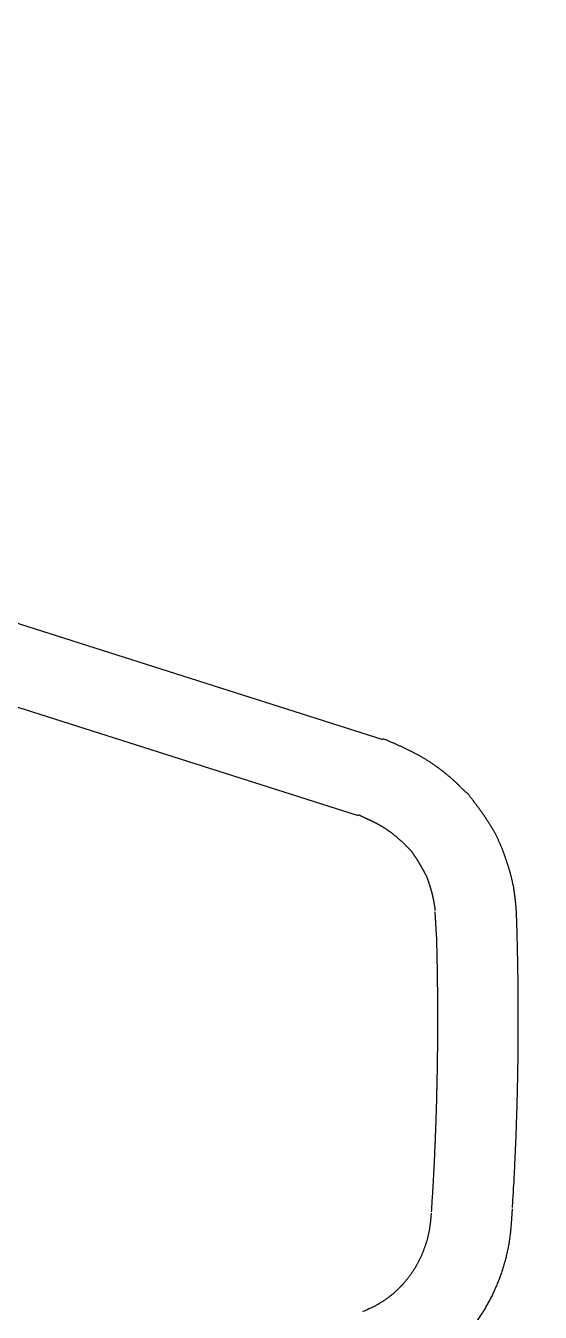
# Model space of a CAD drawing. Extents: x 528 to 612, y 788 to 934.
# Drawn here: x 575.579 to 575.915, y 808.457 to 809.297 of the extents above; entities that cross this region are included whole.
import ezdxf

# ---------------------------------------------------------------- set-up
doc = ezdxf.new("R2010")
doc.units = 0
doc.header["$MEASUREMENT"] = 0
doc.layers.add('1', color=4, linetype='Continuous')

# ---------------------------------------------------------------- blocks, each defined once
blk = doc.blocks.new('HSSCP')
at = {"layer": '1', "color": 4}
for points in [[(-2.60365, -0.027), (-2.03821, -0.2068)], [(-2.32553, -0.17019), (-2.05448, -0.2564)], [(-2.00424, -0.31919), (-2.00339, -0.334)], [(-2.00666, -0.51605), (-2.00733, -0.52322)], [(-1.9538, -0.51316), (-1.95443, -0.52293)]]:
    blk.add_lwpolyline(points, dxfattribs=at)
for points, knots in [([(-2.03821, -0.20601), (-2.03821, -0.20601), (-2.0373, -0.20642), (-2.0373, -0.20642), (-2.03699, -0.20656), (-2.03669, -0.20669), (-2.03638, -0.20682), (-2.03609, -0.20696), (-2.03578, -0.20709), (-2.03547, -0.20722), (-2.03518, -0.20735), (-2.03487, -0.20749), (-2.03457, -0.20761), (-2.03427, -0.20774), (-2.03396, -0.20788), (-2.03366, -0.20801), (-2.03336, -0.20814), (-2.03306, -0.20827), (-2.03276, -0.2084), (-2.03246, -0.20853), (-2.03216, -0.20866), (-2.03186, -0.20879), (-2.03156, -0.20892), (-2.03126, -0.20905), (-2.03096, -0.20918), (-2.03066, -0.20931), (-2.03036, -0.20944), (-2.03006, -0.20957), (-2.02976, -0.2097), (-2.02947, -0.20983), (-2.02917, -0.20996), (-2.02887, -0.21009), (-2.02858, -0.21023), (-2.02828, -0.21035), (-2.02798, -0.21048), (-2.02769, -0.21062), (-2.02739, -0.21075), (-2.02709, -0.21088), (-2.0268, -0.21101), (-2.0265, -0.21115), (-2.02621, -0.21128), (-2.02592, -0.21141), (-2.02562, -0.21154), (-2.02533, -0.21168), (-2.02504, -0.21181), (-2.02475, -0.21195), (-2.02445, -0.21208), (-2.02416, -0.21221), (-2.02387, -0.21235), (-2.02358, -0.21248), (-2.02329, -0.21262), (-2.023, -0.21276), (-2.02271, -0.2129), (-2.02241, -0.21303), (-2.02213, -0.21318), (-2.02184, -0.21331), (-2.02155, -0.21345), (-2.02126, -0.2136), (-2.02097, -0.21374), (-2.02068, -0.21387), (-2.0204, -0.21402), (-2.02011, -0.21417), (-2.01982, -0.21431), (-2.01954, -0.21445), (-2.01925, -0.2146), (-2.01896, -0.21474), (-2.01868, -0.21489), (-2.01839, -0.21504), (-2.01811, -0.21519), (-2.01783, -0.21534), (-2.01754, -0.21549), (-2.01726, -0.21564), (-2.01697, -0.21579), (-2.0167, -0.21594), (-2.01641, -0.21609), (-2.01613, -0.21625), (-2.01585, -0.2164), (-2.01557, -0.21655), (-2.01529, -0.21671), (-2.01501, -0.21686), (-2.01473, -0.21703), (-2.01445, -0.21718), (-2.01417, -0.21734), (-2.01389, -0.2175), (-2.01361, -0.21766), (-2.01334, -0.21782), (-2.01306, -0.21798), (-2.01278, -0.21815), (-2.01251, -0.21831), (-2.01223, -0.21847), (-2.01196, -0.21863), (-2.01168, -0.2188), (-2.01141, -0.21897), (-2.01113, -0.21913), (-2.01086, -0.2193), (-2.01059, -0.21947), (-2.01031, -0.21963), (-2.01004, -0.2198), (-2.00977, -0.21997), (-2.00949, -0.22015), (-2.00922, -0.22032), (-2.00895, -0.22049), (-2.00868, -0.22066), (-2.00841, -0.22083), (-2.00814, -0.22101), (-2.00787, -0.22118), (-2.0076, -0.22136), (-2.00734, -0.22153), (-2.00707, -0.22171), (-2.0068, -0.22189), (-2.00654, -0.22207), (-2.00627, -0.22224), (-2.006, -0.22243), (-2.00574, -0.2226), (-2.00547, -0.22279), (-2.00521, -0.22297), (-2.00494, -0.22315), (-2.00468, -0.22333), (-2.00442, -0.22352), (-2.00416, -0.2237), (-2.00389, -0.22388), (-2.00363, -0.22407), (-2.00337, -0.22426), (-2.00311, -0.22445), (-2.00285, -0.22463), (-2.00259, -0.22482), (-2.00233, -0.22501), (-2.00208, -0.2252), (-2.00182, -0.22539), (-2.00156, -0.22558), (-2.0013, -0.22577), (-2.00104, -0.22596), (-2.00079, -0.22616), (-2.00053, -0.22635), (-2.00028, -0.22654), (-2.00002, -0.22674), (-1.99977, -0.22694), (-1.99951, -0.22713), (-1.99926, -0.22733), (-1.99901, -0.22753), (-1.99875, -0.22772), (-1.9985, -0.22792), (-1.99825, -0.22812), (-1.998, -0.22832), (-1.99776, -0.22852), (-1.9975, -0.22873), (-1.99725, -0.22892), (-1.997, -0.22913), (-1.99676, -0.22933), (-1.99651, -0.22953), (-1.99626, -0.22974), (-1.99601, -0.22995), (-1.99577, -0.23015), (-1.99552, -0.23035), (-1.99528, -0.23056), (-1.99504, -0.23077), (-1.99479, -0.23098), (-1.99455, -0.23119), (-1.9943, -0.2314), (-1.99406, -0.23161), (-1.99382, -0.23182), (-1.99358, -0.23203), (-1.99334, -0.23225), (-1.9931, -0.23246), (-1.99286, -0.23267), (-1.99262, -0.23288), (-1.99238, -0.23309), (-1.99214, -0.23331), (-1.9919, -0.23353), (-1.99167, -0.23374), (-1.99143, -0.23396), (-1.9912, -0.23418), (-1.99096, -0.2344), (-1.99073, -0.23461), (-1.99049, -0.23484), (-1.99026, -0.23505), (-1.99002, -0.23528), (-1.98979, -0.23549), (-1.98956, -0.23572), (-1.98933, -0.23594), (-1.9891, -0.23617), (-1.98887, -0.23638), (-1.98865, -0.23661), (-1.98842, -0.23683), (-1.98819, -0.23706), (-1.98796, -0.23728), (-1.98773, -0.23751), (-1.98749, -0.23775), (-1.98726, -0.23798), (-1.98703, -0.23821), (-1.98682, -0.23842), (-1.9866, -0.23864), (-1.98638, -0.23886), (-1.98618, -0.23906), (-1.98599, -0.23926), (-1.98579, -0.23945), (-1.98555, -0.23969), (-1.9853, -0.23992), (-1.98505, -0.24015), (-1.98468, -0.24049), (-1.98431, -0.24081), (-1.98392, -0.24112), (-1.98344, -0.24153), (-1.98295, -0.24194), (-1.98246, -0.24233)], [0, 0, 0, 0, 1, 1, 1, 2, 2, 2, 3, 3, 3, 4, 4, 4, 5, 5, 5, 6, 6, 6, 7, 7, 7, 8, 8, 8, 9, 9, 9, 10, 10, 10, 11, 11, 11, 12, 12, 12, 13, 13, 13, 14, 14, 14, 15, 15, 15, 16, 16, 16, 17, 17, 17, 18, 18, 18, 19, 19, 19, 20, 20, 20, 21, 21, 21, 22, 22, 22, 23, 23, 23, 24, 24, 24, 25, 25, 25, 26, 26, 26, 27, 27, 27, 28, 28, 28, 29, 29, 29, 30, 30, 30, 31, 31, 31, 32, 32, 32, 33, 33, 33, 34, 34, 34, 35, 35, 35, 36, 36, 36, 37, 37, 37, 38, 38, 38, 39, 39, 39, 40, 40, 40, 41, 41, 41, 42, 42, 42, 43, 43, 43, 44, 44, 44, 45, 45, 45, 46, 46, 46, 47, 47, 47, 48, 48, 48, 49, 49, 49, 50, 50, 50, 51, 51, 51, 52, 52, 52, 53, 53, 53, 54, 54, 54, 55, 55, 55, 56, 56, 56, 57, 57, 57, 58, 58, 58, 59, 59, 59, 60, 60, 60, 61, 61, 61, 62, 62, 62, 63, 63, 63, 64, 64, 64, 65, 65, 65, 66, 66, 66, 67, 67, 67, 68, 68, 68, 68]), ([(-1.98246, -0.24233), (-1.98246, -0.24233), (-1.98204, -0.24293), (-1.98204, -0.24293), (-1.9819, -0.24312), (-1.98176, -0.24332), (-1.98162, -0.24352), (-1.98149, -0.24371), (-1.98134, -0.2439), (-1.98121, -0.24409), (-1.98107, -0.24428), (-1.98093, -0.24447), (-1.98079, -0.24466), (-1.98066, -0.24485), (-1.98052, -0.24503), (-1.98039, -0.24522), (-1.98025, -0.2454), (-1.98012, -0.24559), (-1.97998, -0.24577), (-1.97984, -0.24594), (-1.97971, -0.24613), (-1.97957, -0.24631), (-1.97944, -0.24649), (-1.97931, -0.24666), (-1.97917, -0.24685), (-1.97904, -0.24702), (-1.97891, -0.2472), (-1.97877, -0.24738), (-1.97864, -0.24755), (-1.97851, -0.24773), (-1.97837, -0.2479), (-1.97824, -0.24807), (-1.97812, -0.24824), (-1.97798, -0.24842), (-1.97785, -0.2486), (-1.97772, -0.24877), (-1.97759, -0.24894), (-1.97746, -0.24911), (-1.97733, -0.24928), (-1.9772, -0.24945), (-1.97707, -0.24962), (-1.97694, -0.24979), (-1.97681, -0.24997), (-1.97668, -0.25014), (-1.97656, -0.25031), (-1.97643, -0.25047), (-1.9763, -0.25064), (-1.97618, -0.25081), (-1.97605, -0.25098), (-1.97592, -0.25115), (-1.9758, -0.25132), (-1.97567, -0.25149), (-1.97555, -0.25166), (-1.97542, -0.25183), (-1.97529, -0.25201), (-1.97517, -0.25218), (-1.97504, -0.25235), (-1.97492, -0.25252), (-1.97479, -0.25269), (-1.97467, -0.25286), (-1.97455, -0.25303), (-1.97443, -0.2532), (-1.9743, -0.25338), (-1.97418, -0.25355), (-1.97405, -0.25372), (-1.97393, -0.25389), (-1.97382, -0.25406), (-1.97369, -0.25424), (-1.97357, -0.25441), (-1.97345, -0.25458), (-1.97333, -0.25475), (-1.97321, -0.25493), (-1.97309, -0.25511), (-1.97297, -0.25528), (-1.97285, -0.25545), (-1.97273, -0.25562), (-1.97261, -0.2558), (-1.97249, -0.25597), (-1.97238, -0.25615), (-1.97226, -0.25632), (-1.97214, -0.2565), (-1.97202, -0.25667), (-1.9719, -0.25684), (-1.97179, -0.25702), (-1.97167, -0.2572), (-1.97156, -0.25736), (-1.97144, -0.25754), (-1.97133, -0.25772), (-1.97121, -0.25789), (-1.9711, -0.25806), (-1.97098, -0.25824), (-1.97087, -0.25842), (-1.97075, -0.25859), (-1.97064, -0.25876), (-1.97053, -0.25894), (-1.97041, -0.25911), (-1.9703, -0.25928), (-1.97019, -0.25946), (-1.97007, -0.25964), (-1.96996, -0.25981), (-1.96985, -0.25998), (-1.96974, -0.26016), (-1.96962, -0.26033), (-1.96952, -0.2605), (-1.96941, -0.26068), (-1.9693, -0.26085), (-1.96918, -0.26103), (-1.96908, -0.2612), (-1.96897, -0.26137), (-1.96886, -0.26155), (-1.96875, -0.26172), (-1.96864, -0.2619), (-1.96853, -0.26206), (-1.96843, -0.26224), (-1.96832, -0.26241), (-1.96821, -0.26259), (-1.96811, -0.26276), (-1.968, -0.26293), (-1.9679, -0.2631), (-1.96779, -0.26327), (-1.96769, -0.26345), (-1.96758, -0.26362), (-1.96748, -0.26379), (-1.96737, -0.26396), (-1.96726, -0.26413), (-1.96716, -0.2643), (-1.96705, -0.26447), (-1.96695, -0.26465), (-1.96684, -0.26482), (-1.96674, -0.265), (-1.96664, -0.26516), (-1.96654, -0.26533), (-1.96644, -0.26549), (-1.96636, -0.26564), (-1.96627, -0.26579), (-1.96617, -0.26594), (-1.96606, -0.26613), (-1.96595, -0.26631), (-1.96584, -0.2665), (-1.96567, -0.26679), (-1.9655, -0.26708), (-1.96533, -0.26736), (-1.96511, -0.26774), (-1.96489, -0.26811), (-1.96467, -0.26849)], [0, 0, 0, 0, 1, 1, 1, 2, 2, 2, 3, 3, 3, 4, 4, 4, 5, 5, 5, 6, 6, 6, 7, 7, 7, 8, 8, 8, 9, 9, 9, 10, 10, 10, 11, 11, 11, 12, 12, 12, 13, 13, 13, 14, 14, 14, 15, 15, 15, 16, 16, 16, 17, 17, 17, 18, 18, 18, 19, 19, 19, 20, 20, 20, 21, 21, 21, 22, 22, 22, 23, 23, 23, 24, 24, 24, 25, 25, 25, 26, 26, 26, 27, 27, 27, 28, 28, 28, 29, 29, 29, 30, 30, 30, 31, 31, 31, 32, 32, 32, 33, 33, 33, 34, 34, 34, 35, 35, 35, 36, 36, 36, 37, 37, 37, 38, 38, 38, 39, 39, 39, 40, 40, 40, 41, 41, 41, 42, 42, 42, 43, 43, 43, 44, 44, 44, 45, 45, 45, 46, 46, 46, 47, 47, 47, 48, 48, 48, 48]), ([(-2.05448, -0.25561), (-2.05448, -0.25561), (-2.0539, -0.25593), (-2.0539, -0.25593), (-2.0537, -0.25603), (-2.05351, -0.25613), (-2.05331, -0.25623), (-2.05312, -0.25633), (-2.05292, -0.25643), (-2.05273, -0.25653), (-2.05254, -0.25663), (-2.05235, -0.25672), (-2.05216, -0.25682), (-2.05197, -0.25692), (-2.05177, -0.25701), (-2.05158, -0.2571), (-2.05139, -0.2572), (-2.0512, -0.25728), (-2.05101, -0.25738), (-2.05083, -0.25747), (-2.05064, -0.25755), (-2.05045, -0.25764), (-2.05026, -0.25773), (-2.05008, -0.25782), (-2.04989, -0.25791), (-2.0497, -0.258), (-2.04952, -0.25808), (-2.04933, -0.25817), (-2.04915, -0.25825), (-2.04896, -0.25833), (-2.04878, -0.25842), (-2.0486, -0.2585), (-2.04841, -0.25859), (-2.04823, -0.25867), (-2.04805, -0.25876), (-2.04787, -0.25884), (-2.04768, -0.25892), (-2.04751, -0.25901), (-2.04732, -0.25909), (-2.04715, -0.25917), (-2.04696, -0.25925), (-2.04679, -0.25933), (-2.04661, -0.25941), (-2.04643, -0.25949), (-2.04626, -0.25958), (-2.04607, -0.25966), (-2.0459, -0.25975), (-2.04573, -0.25983), (-2.04555, -0.25991), (-2.04538, -0.25999), (-2.0452, -0.26008), (-2.04503, -0.26016), (-2.04485, -0.26024), (-2.04468, -0.26033), (-2.04451, -0.26041), (-2.04434, -0.26049), (-2.04417, -0.26058), (-2.04399, -0.26066), (-2.04382, -0.26075), (-2.04365, -0.26084), (-2.04348, -0.26092), (-2.04331, -0.26101), (-2.04315, -0.26109), (-2.04298, -0.26118), (-2.04281, -0.26126), (-2.04264, -0.26135), (-2.04248, -0.26144), (-2.04231, -0.26153), (-2.04215, -0.26162), (-2.04198, -0.26171), (-2.04182, -0.2618), (-2.04165, -0.26189), (-2.04148, -0.26198), (-2.04132, -0.26207), (-2.04116, -0.26216), (-2.041, -0.26225), (-2.04083, -0.26234), (-2.04067, -0.26244), (-2.04051, -0.26253), (-2.04034, -0.26262), (-2.04018, -0.26272), (-2.04002, -0.2628), (-2.03986, -0.2629), (-2.03969, -0.26299), (-2.03954, -0.26309), (-2.03937, -0.26318), (-2.03921, -0.26328), (-2.03906, -0.26338), (-2.03889, -0.26348), (-2.03874, -0.26357), (-2.03857, -0.26367), (-2.03842, -0.26377), (-2.03826, -0.26387), (-2.0381, -0.26396), (-2.03794, -0.26407), (-2.03778, -0.26417), (-2.03762, -0.26426), (-2.03746, -0.26436), (-2.03731, -0.26447), (-2.03715, -0.26457), (-2.03699, -0.26467), (-2.03683, -0.26477), (-2.03668, -0.26488), (-2.03652, -0.26498), (-2.03636, -0.26508), (-2.0362, -0.26519), (-2.03604, -0.26529), (-2.03589, -0.2654), (-2.03573, -0.26551), (-2.03558, -0.26561), (-2.03541, -0.26572), (-2.03526, -0.26583), (-2.0351, -0.26594), (-2.03495, -0.26605), (-2.03479, -0.26615), (-2.03463, -0.26626), (-2.03448, -0.26638), (-2.03432, -0.26649), (-2.03417, -0.2666), (-2.03401, -0.26671), (-2.03385, -0.26683), (-2.0337, -0.26693), (-2.03354, -0.26705), (-2.03339, -0.26716), (-2.03323, -0.26728), (-2.03307, -0.2674), (-2.03292, -0.26751), (-2.03276, -0.26763), (-2.03261, -0.26775), (-2.03246, -0.26787), (-2.0323, -0.26799), (-2.03215, -0.26811), (-2.03199, -0.26822), (-2.03183, -0.26834), (-2.03168, -0.26847), (-2.03152, -0.26859), (-2.03137, -0.26871), (-2.03122, -0.26883), (-2.03106, -0.26896), (-2.0309, -0.26908), (-2.03075, -0.26921), (-2.03059, -0.26933), (-2.03044, -0.26946), (-2.03029, -0.26959), (-2.03013, -0.26971), (-2.02998, -0.26984), (-2.02983, -0.26997), (-2.02967, -0.2701), (-2.02951, -0.27024), (-2.02936, -0.27037), (-2.02921, -0.27049), (-2.02905, -0.27063), (-2.0289, -0.27077), (-2.02875, -0.27089), (-2.02859, -0.27103), (-2.02844, -0.27117), (-2.02829, -0.2713), (-2.02813, -0.27144), (-2.02797, -0.27158), (-2.02783, -0.27171), (-2.02767, -0.27186), (-2.02751, -0.27199), (-2.02736, -0.27214), (-2.02721, -0.27228), (-2.02706, -0.27242), (-2.0269, -0.27256), (-2.02675, -0.27271), (-2.0266, -0.27285), (-2.02644, -0.27299), (-2.02629, -0.27313), (-2.02614, -0.27328), (-2.02599, -0.27342), (-2.02583, -0.27357), (-2.02568, -0.27372), (-2.02553, -0.27386), (-2.02538, -0.27401), (-2.02522, -0.27415), (-2.02507, -0.2743), (-2.02492, -0.27444), (-2.02477, -0.27459), (-2.02462, -0.27474), (-2.02447, -0.27488), (-2.02432, -0.27503), (-2.02416, -0.27517), (-2.02401, -0.27532), (-2.02386, -0.27547), (-2.02371, -0.27561), (-2.02355, -0.27576), (-2.0234, -0.27591), (-2.02325, -0.27607), (-2.0231, -0.2762), (-2.02296, -0.27635), (-2.02281, -0.27649), (-2.02268, -0.27662), (-2.02255, -0.27675), (-2.02242, -0.27687), (-2.02225, -0.27703), (-2.02208, -0.27719), (-2.02192, -0.27735), (-2.02166, -0.27759), (-2.02141, -0.27783), (-2.02115, -0.27808), (-2.02082, -0.27839), (-2.02049, -0.2787), (-2.02016, -0.27901)], [0, 0, 0, 0, 1, 1, 1, 2, 2, 2, 3, 3, 3, 4, 4, 4, 5, 5, 5, 6, 6, 6, 7, 7, 7, 8, 8, 8, 9, 9, 9, 10, 10, 10, 11, 11, 11, 12, 12, 12, 13, 13, 13, 14, 14, 14, 15, 15, 15, 16, 16, 16, 17, 17, 17, 18, 18, 18, 19, 19, 19, 20, 20, 20, 21, 21, 21, 22, 22, 22, 23, 23, 23, 24, 24, 24, 25, 25, 25, 26, 26, 26, 27, 27, 27, 28, 28, 28, 29, 29, 29, 30, 30, 30, 31, 31, 31, 32, 32, 32, 33, 33, 33, 34, 34, 34, 35, 35, 35, 36, 36, 36, 37, 37, 37, 38, 38, 38, 39, 39, 39, 40, 40, 40, 41, 41, 41, 42, 42, 42, 43, 43, 43, 44, 44, 44, 45, 45, 45, 46, 46, 46, 47, 47, 47, 48, 48, 48, 49, 49, 49, 50, 50, 50, 51, 51, 51, 52, 52, 52, 53, 53, 53, 54, 54, 54, 55, 55, 55, 56, 56, 56, 57, 57, 57, 58, 58, 58, 59, 59, 59, 60, 60, 60, 61, 61, 61, 62, 62, 62, 63, 63, 63, 64, 64, 64, 65, 65, 65, 66, 66, 66, 67, 67, 67, 68, 68, 68, 68]), ([(-1.96467, -0.26849), (-1.96467, -0.26849), (-1.96425, -0.26937), (-1.96425, -0.26937), (-1.96411, -0.26967), (-1.96398, -0.26996), (-1.96384, -0.27025), (-1.9637, -0.27055), (-1.96358, -0.27084), (-1.96344, -0.27114), (-1.9633, -0.27143), (-1.96318, -0.27172), (-1.96304, -0.27202), (-1.96291, -0.27231), (-1.96278, -0.2726), (-1.96265, -0.2729), (-1.96252, -0.27319), (-1.9624, -0.27349), (-1.96227, -0.27378), (-1.96214, -0.27407), (-1.96202, -0.27437), (-1.96189, -0.27466), (-1.96176, -0.27496), (-1.96164, -0.27525), (-1.96151, -0.27555), (-1.96139, -0.27584), (-1.96127, -0.27614), (-1.96115, -0.27643), (-1.96103, -0.27672), (-1.96091, -0.27702), (-1.96079, -0.27731), (-1.96067, -0.2776), (-1.96055, -0.27789), (-1.96044, -0.27819), (-1.96032, -0.27848), (-1.96021, -0.27877), (-1.96009, -0.27907), (-1.95997, -0.27936), (-1.95986, -0.27966), (-1.95975, -0.27995), (-1.95964, -0.28024), (-1.95953, -0.28054), (-1.95942, -0.28083), (-1.9593, -0.28112), (-1.95919, -0.28141), (-1.95909, -0.28171), (-1.95898, -0.282), (-1.95888, -0.28229), (-1.95877, -0.28259), (-1.95866, -0.28288), (-1.95856, -0.28317), (-1.95845, -0.28346), (-1.95835, -0.28375), (-1.95825, -0.28405), (-1.95814, -0.28434), (-1.95804, -0.28463), (-1.95794, -0.28493), (-1.95784, -0.28522), (-1.95774, -0.28551), (-1.95764, -0.2858), (-1.95755, -0.28609), (-1.95744, -0.28638), (-1.95735, -0.28668), (-1.95726, -0.28697), (-1.95716, -0.28726), (-1.95707, -0.28755), (-1.95697, -0.28784), (-1.95688, -0.28813), (-1.95679, -0.28842), (-1.9567, -0.28871), (-1.9566, -0.289), (-1.95652, -0.28929), (-1.95643, -0.28958), (-1.95634, -0.28988), (-1.95625, -0.29017), (-1.95616, -0.29045), (-1.95608, -0.29074), (-1.95599, -0.29104), (-1.95591, -0.29133), (-1.95582, -0.29161), (-1.95574, -0.2919), (-1.95565, -0.2922), (-1.95557, -0.29248), (-1.95549, -0.29277), (-1.95541, -0.29306), (-1.95533, -0.29335), (-1.95525, -0.29364), (-1.95517, -0.29393), (-1.9551, -0.29422), (-1.95502, -0.29451), (-1.95494, -0.29479), (-1.95487, -0.29508), (-1.95479, -0.29536), (-1.95473, -0.29565), (-1.95465, -0.29594), (-1.95458, -0.29623), (-1.9545, -0.29652), (-1.95443, -0.29681), (-1.95436, -0.29711), (-1.95428, -0.29741), (-1.95422, -0.29769), (-1.95416, -0.29797), (-1.95409, -0.29824), (-1.95403, -0.2985), (-1.95397, -0.29875), (-1.95391, -0.299), (-1.95384, -0.29932), (-1.95377, -0.29964), (-1.9537, -0.29996), (-1.95359, -0.30046), (-1.95349, -0.30094), (-1.95339, -0.30144), (-1.95326, -0.30208), (-1.95313, -0.30273), (-1.953, -0.30338)], [0, 0, 0, 0, 1, 1, 1, 2, 2, 2, 3, 3, 3, 4, 4, 4, 5, 5, 5, 6, 6, 6, 7, 7, 7, 8, 8, 8, 9, 9, 9, 10, 10, 10, 11, 11, 11, 12, 12, 12, 13, 13, 13, 14, 14, 14, 15, 15, 15, 16, 16, 16, 17, 17, 17, 18, 18, 18, 19, 19, 19, 20, 20, 20, 21, 21, 21, 22, 22, 22, 23, 23, 23, 24, 24, 24, 25, 25, 25, 26, 26, 26, 27, 27, 27, 28, 28, 28, 29, 29, 29, 30, 30, 30, 31, 31, 31, 32, 32, 32, 33, 33, 33, 34, 34, 34, 35, 35, 35, 36, 36, 36, 37, 37, 37, 38, 38, 38, 38]), ([(-2.02016, -0.27901), (-2.02016, -0.27901), (-2.01984, -0.27946), (-2.01984, -0.27946), (-2.01973, -0.27961), (-2.01963, -0.27976), (-2.01953, -0.2799), (-2.01943, -0.28005), (-2.01933, -0.2802), (-2.01923, -0.28035), (-2.01912, -0.2805), (-2.01902, -0.28065), (-2.01892, -0.28079), (-2.01882, -0.28094), (-2.01872, -0.28109), (-2.01862, -0.28124), (-2.01851, -0.28138), (-2.01842, -0.28153), (-2.01832, -0.28168), (-2.01822, -0.28182), (-2.01812, -0.28197), (-2.01802, -0.28212), (-2.01792, -0.28226), (-2.01782, -0.28241), (-2.01773, -0.28256), (-2.01763, -0.2827), (-2.01753, -0.28285), (-2.01744, -0.28299), (-2.01734, -0.28314), (-2.01725, -0.28328), (-2.01715, -0.28343), (-2.01706, -0.28358), (-2.01696, -0.28373), (-2.01687, -0.28387), (-2.01677, -0.28402), (-2.01668, -0.28416), (-2.01658, -0.28431), (-2.01649, -0.28445), (-2.01639, -0.28459), (-2.0163, -0.28474), (-2.01621, -0.28488), (-2.01611, -0.28503), (-2.01603, -0.28518), (-2.01593, -0.28532), (-2.01584, -0.28546), (-2.01575, -0.2856), (-2.01566, -0.28575), (-2.01557, -0.2859), (-2.01548, -0.28604), (-2.01539, -0.28618), (-2.0153, -0.28632), (-2.01521, -0.28647), (-2.01512, -0.28661), (-2.01503, -0.28676), (-2.01495, -0.2869), (-2.01486, -0.28704), (-2.01477, -0.28718), (-2.01468, -0.28733), (-2.01459, -0.28747), (-2.01451, -0.28761), (-2.01442, -0.28775), (-2.01434, -0.2879), (-2.01426, -0.28804), (-2.01417, -0.28818), (-2.01408, -0.28832), (-2.014, -0.28846), (-2.01392, -0.2886), (-2.01383, -0.28874), (-2.01375, -0.28889), (-2.01367, -0.28903), (-2.01358, -0.28916), (-2.0135, -0.28931), (-2.01341, -0.28945), (-2.01333, -0.28959), (-2.01325, -0.28973), (-2.01317, -0.28987), (-2.01309, -0.29001), (-2.01301, -0.29015), (-2.01293, -0.29029), (-2.01285, -0.29043), (-2.01277, -0.29057), (-2.01269, -0.29071), (-2.01261, -0.29085), (-2.01253, -0.29098), (-2.01245, -0.29112), (-2.01238, -0.29127), (-2.0123, -0.2914), (-2.01222, -0.29154), (-2.01215, -0.29168), (-2.01207, -0.29182), (-2.01199, -0.29195), (-2.01192, -0.29209), (-2.01184, -0.29223), (-2.01177, -0.29237), (-2.01169, -0.2925), (-2.01162, -0.29264), (-2.01154, -0.29278), (-2.01147, -0.29292), (-2.01139, -0.29306), (-2.01132, -0.2932), (-2.01124, -0.29333), (-2.01118, -0.29346), (-2.01111, -0.2936), (-2.01104, -0.29371), (-2.01098, -0.29384), (-2.01091, -0.29395), (-2.01084, -0.29411), (-2.01076, -0.29426), (-2.01068, -0.29441), (-2.01056, -0.29464), (-2.01044, -0.29487), (-2.01032, -0.2951), (-2.01017, -0.29541), (-2.01002, -0.29572), (-2.00987, -0.29601)], [0, 0, 0, 0, 1, 1, 1, 2, 2, 2, 3, 3, 3, 4, 4, 4, 5, 5, 5, 6, 6, 6, 7, 7, 7, 8, 8, 8, 9, 9, 9, 10, 10, 10, 11, 11, 11, 12, 12, 12, 13, 13, 13, 14, 14, 14, 15, 15, 15, 16, 16, 16, 17, 17, 17, 18, 18, 18, 19, 19, 19, 20, 20, 20, 21, 21, 21, 22, 22, 22, 23, 23, 23, 24, 24, 24, 25, 25, 25, 26, 26, 26, 27, 27, 27, 28, 28, 28, 29, 29, 29, 30, 30, 30, 31, 31, 31, 32, 32, 32, 33, 33, 33, 34, 34, 34, 35, 35, 35, 36, 36, 36, 37, 37, 37, 38, 38, 38, 38]), ([(-2.00987, -0.29601), (-2.00987, -0.29601), (-2.00964, -0.29661), (-2.00964, -0.29661), (-2.00956, -0.2968), (-2.00949, -0.297), (-2.00942, -0.29719), (-2.00935, -0.29739), (-2.00927, -0.29759), (-2.0092, -0.29778), (-2.00913, -0.29798), (-2.00905, -0.29818), (-2.00899, -0.29837), (-2.00891, -0.29857), (-2.00884, -0.29876), (-2.00878, -0.29896), (-2.00871, -0.29915), (-2.00864, -0.29935), (-2.00857, -0.29954), (-2.0085, -0.29974), (-2.00844, -0.29993), (-2.00837, -0.30012), (-2.0083, -0.30032), (-2.00824, -0.30052), (-2.00817, -0.30071), (-2.00811, -0.3009), (-2.00804, -0.30109), (-2.00798, -0.30129), (-2.00791, -0.30148), (-2.00785, -0.30168), (-2.00779, -0.30187), (-2.00773, -0.30206), (-2.00767, -0.30225), (-2.00761, -0.30244), (-2.00755, -0.30264), (-2.00749, -0.30283), (-2.00743, -0.30302), (-2.00737, -0.30322), (-2.00731, -0.30341), (-2.00726, -0.3036), (-2.0072, -0.30379), (-2.00714, -0.30398), (-2.00709, -0.30417), (-2.00703, -0.30436), (-2.00697, -0.30455), (-2.00692, -0.30474), (-2.00686, -0.30493), (-2.00681, -0.30512), (-2.00675, -0.30531), (-2.00671, -0.3055), (-2.00665, -0.30568), (-2.0066, -0.30587), (-2.00655, -0.30606), (-2.0065, -0.30625), (-2.00645, -0.30644), (-2.0064, -0.30663), (-2.00635, -0.30682), (-2.0063, -0.30701), (-2.00625, -0.3072), (-2.00621, -0.30738), (-2.00616, -0.30757), (-2.00611, -0.30776), (-2.00606, -0.30794), (-2.00602, -0.30813), (-2.00597, -0.30832), (-2.00593, -0.30851), (-2.00589, -0.30869), (-2.00584, -0.30888), (-2.0058, -0.30906), (-2.00575, -0.30924), (-2.00571, -0.30943), (-2.00567, -0.30962), (-2.00563, -0.3098), (-2.00559, -0.30999), (-2.00555, -0.31017), (-2.00551, -0.31036), (-2.00547, -0.31054), (-2.00543, -0.31072), (-2.00539, -0.31091), (-2.00535, -0.31109), (-2.00532, -0.31127), (-2.00528, -0.31146), (-2.00524, -0.31164), (-2.00521, -0.31182), (-2.00517, -0.312), (-2.00513, -0.31219), (-2.0051, -0.31237), (-2.00507, -0.31255), (-2.00504, -0.31273), (-2.005, -0.31291), (-2.00497, -0.31309), (-2.00494, -0.31327), (-2.00491, -0.31345), (-2.00488, -0.31363), (-2.00485, -0.31381), (-2.00481, -0.31399), (-2.00479, -0.31418), (-2.00476, -0.31436), (-2.00473, -0.31454), (-2.0047, -0.31472), (-2.00467, -0.3149), (-2.00465, -0.31507), (-2.00463, -0.31525), (-2.0046, -0.3154), (-2.00458, -0.31556), (-2.00456, -0.31571), (-2.00453, -0.31591), (-2.0045, -0.31611), (-2.00448, -0.3163), (-2.00444, -0.31661), (-2.00441, -0.31691), (-2.00437, -0.31721), (-2.00433, -0.31761), (-2.00429, -0.31801), (-2.00424, -0.31841)], [0, 0, 0, 0, 1, 1, 1, 2, 2, 2, 3, 3, 3, 4, 4, 4, 5, 5, 5, 6, 6, 6, 7, 7, 7, 8, 8, 8, 9, 9, 9, 10, 10, 10, 11, 11, 11, 12, 12, 12, 13, 13, 13, 14, 14, 14, 15, 15, 15, 16, 16, 16, 17, 17, 17, 18, 18, 18, 19, 19, 19, 20, 20, 20, 21, 21, 21, 22, 22, 22, 23, 23, 23, 24, 24, 24, 25, 25, 25, 26, 26, 26, 27, 27, 27, 28, 28, 28, 29, 29, 29, 30, 30, 30, 31, 31, 31, 32, 32, 32, 33, 33, 33, 34, 34, 34, 35, 35, 35, 36, 36, 36, 37, 37, 37, 38, 38, 38, 38]), ([(-1.953, -0.30338), (-1.953, -0.30338), (-1.95293, -0.30387), (-1.95293, -0.30387), (-1.9529, -0.30403), (-1.95287, -0.30419), (-1.95285, -0.30436), (-1.95283, -0.30452), (-1.95281, -0.30468), (-1.95278, -0.30484), (-1.95275, -0.305), (-1.95273, -0.30516), (-1.9527, -0.30532), (-1.95268, -0.30548), (-1.95266, -0.30564), (-1.95264, -0.30581), (-1.95262, -0.30596), (-1.95259, -0.30613), (-1.95257, -0.30628), (-1.95255, -0.30644), (-1.95253, -0.3066), (-1.9525, -0.30676), (-1.95248, -0.30691), (-1.95246, -0.30707), (-1.95244, -0.30723), (-1.95242, -0.30739), (-1.95239, -0.30754), (-1.95237, -0.3077), (-1.95235, -0.30785), (-1.95233, -0.30801), (-1.95231, -0.30817), (-1.95229, -0.30832), (-1.95227, -0.30847), (-1.95225, -0.30863), (-1.95223, -0.30878), (-1.95221, -0.30894), (-1.9522, -0.30909), (-1.95218, -0.30924), (-1.95216, -0.30939), (-1.95213, -0.30955), (-1.95211, -0.3097), (-1.9521, -0.30986), (-1.95208, -0.31), (-1.95206, -0.31015), (-1.95205, -0.31031), (-1.95203, -0.31046), (-1.95201, -0.31061), (-1.95199, -0.31076), (-1.95197, -0.31091), (-1.95196, -0.31106), (-1.95194, -0.3112), (-1.95192, -0.31135), (-1.9519, -0.3115), (-1.95189, -0.31165), (-1.95187, -0.3118), (-1.95186, -0.31195), (-1.95184, -0.31209), (-1.95182, -0.31224), (-1.95181, -0.31238), (-1.95179, -0.31253), (-1.95178, -0.31268), (-1.95176, -0.31283), (-1.95175, -0.31297), (-1.95173, -0.31312), (-1.95171, -0.31326), (-1.9517, -0.31341), (-1.95169, -0.31355), (-1.95167, -0.31369), (-1.95166, -0.31384), (-1.95165, -0.31398), (-1.95163, -0.31412), (-1.95162, -0.31427), (-1.95161, -0.31441), (-1.95159, -0.31455), (-1.95158, -0.31469), (-1.95157, -0.31483), (-1.95155, -0.31498), (-1.95154, -0.31512), (-1.95153, -0.31526), (-1.95152, -0.3154), (-1.9515, -0.31554), (-1.95149, -0.31567), (-1.95148, -0.31582), (-1.95147, -0.31595), (-1.95146, -0.31609), (-1.95145, -0.31623), (-1.95144, -0.31637), (-1.95142, -0.31651), (-1.95142, -0.31664), (-1.9514, -0.31678), (-1.9514, -0.31691), (-1.95138, -0.31705), (-1.95138, -0.31719), (-1.95136, -0.31732), (-1.95135, -0.31746), (-1.95135, -0.31759), (-1.95133, -0.31773), (-1.95133, -0.31787), (-1.95132, -0.31801), (-1.95131, -0.31814), (-1.9513, -0.31827), (-1.95129, -0.31841), (-1.95129, -0.31853), (-1.95128, -0.31865), (-1.95127, -0.31877), (-1.95126, -0.31888), (-1.95125, -0.31903), (-1.95125, -0.31917), (-1.95124, -0.31932), (-1.95123, -0.31955), (-1.95122, -0.31977), (-1.95121, -0.31999), (-1.95119, -0.32029), (-1.95118, -0.32058), (-1.95117, -0.32087)], [0, 0, 0, 0, 1, 1, 1, 2, 2, 2, 3, 3, 3, 4, 4, 4, 5, 5, 5, 6, 6, 6, 7, 7, 7, 8, 8, 8, 9, 9, 9, 10, 10, 10, 11, 11, 11, 12, 12, 12, 13, 13, 13, 14, 14, 14, 15, 15, 15, 16, 16, 16, 17, 17, 17, 18, 18, 18, 19, 19, 19, 20, 20, 20, 21, 21, 21, 22, 22, 22, 23, 23, 23, 24, 24, 24, 25, 25, 25, 26, 26, 26, 27, 27, 27, 28, 28, 28, 29, 29, 29, 30, 30, 30, 31, 31, 31, 32, 32, 32, 33, 33, 33, 34, 34, 34, 35, 35, 35, 36, 36, 36, 37, 37, 37, 38, 38, 38, 38]), ([(-1.95117, -0.32087), (-1.95117, -0.32087), (-1.95101, -0.32572), (-1.95101, -0.32572), (-1.95095, -0.32733), (-1.95091, -0.32895), (-1.95086, -0.33056), (-1.95081, -0.33217), (-1.95077, -0.33378), (-1.95072, -0.33539), (-1.95068, -0.33701), (-1.95064, -0.33862), (-1.9506, -0.34024), (-1.95056, -0.34184), (-1.95053, -0.34346), (-1.95049, -0.34507), (-1.95045, -0.34668), (-1.95043, -0.34829), (-1.95039, -0.3499), (-1.95036, -0.35151), (-1.95033, -0.35312), (-1.9503, -0.35473), (-1.95028, -0.35634), (-1.95025, -0.35794), (-1.95022, -0.35956), (-1.9502, -0.36117), (-1.95018, -0.36277), (-1.95016, -0.36438), (-1.95014, -0.36599), (-1.95012, -0.36759), (-1.95011, -0.3692), (-1.95009, -0.3708), (-1.95007, -0.37241), (-1.95006, -0.37402), (-1.95005, -0.37562), (-1.95004, -0.37722), (-1.95003, -0.37883), (-1.95002, -0.38043), (-1.95001, -0.38204), (-1.95001, -0.38365), (-1.95001, -0.38525), (-1.95, -0.38685), (-1.95, -0.38845), (-1.95, -0.39006), (-1.95, -0.39166), (-1.95001, -0.39326), (-1.95001, -0.39486), (-1.95001, -0.39646), (-1.95002, -0.39806), (-1.95003, -0.39966), (-1.95003, -0.40126), (-1.95005, -0.40286), (-1.95005, -0.40446), (-1.95007, -0.40606), (-1.95008, -0.40766), (-1.95009, -0.40925), (-1.95011, -0.41085), (-1.95013, -0.41245), (-1.95015, -0.41405), (-1.95017, -0.41564), (-1.95019, -0.41724), (-1.95021, -0.41884), (-1.95024, -0.42043), (-1.95026, -0.42203), (-1.95028, -0.42362), (-1.95031, -0.42522), (-1.95034, -0.42681), (-1.95037, -0.42841), (-1.95041, -0.43), (-1.95044, -0.43159), (-1.95047, -0.43319), (-1.95051, -0.43478), (-1.95054, -0.43637), (-1.95058, -0.43796), (-1.95062, -0.43955), (-1.95066, -0.44115), (-1.9507, -0.44274), (-1.95074, -0.44433), (-1.95079, -0.44592), (-1.95083, -0.44751), (-1.95088, -0.4491), (-1.95093, -0.45068), (-1.95098, -0.45228), (-1.95103, -0.45386), (-1.95108, -0.45545), (-1.95114, -0.45704), (-1.95119, -0.45863), (-1.95125, -0.46023), (-1.9513, -0.46181), (-1.95136, -0.46339), (-1.95142, -0.46497), (-1.95148, -0.46655), (-1.95154, -0.46812), (-1.95161, -0.46969), (-1.95167, -0.47129), (-1.95173, -0.47289), (-1.9518, -0.47448), (-1.95188, -0.47611), (-1.95194, -0.47774), (-1.95202, -0.47938), (-1.95209, -0.48091), (-1.95216, -0.48244), (-1.95223, -0.48397), (-1.9523, -0.48536), (-1.95237, -0.48674), (-1.95243, -0.48813), (-1.95252, -0.4899), (-1.95262, -0.49168), (-1.95271, -0.49346), (-1.95285, -0.49618), (-1.95301, -0.49891), (-1.95317, -0.50165), (-1.95338, -0.50522), (-1.95359, -0.5088), (-1.9538, -0.51237)], [0, 0, 0, 0, 1, 1, 1, 2, 2, 2, 3, 3, 3, 4, 4, 4, 5, 5, 5, 6, 6, 6, 7, 7, 7, 8, 8, 8, 9, 9, 9, 10, 10, 10, 11, 11, 11, 12, 12, 12, 13, 13, 13, 14, 14, 14, 15, 15, 15, 16, 16, 16, 17, 17, 17, 18, 18, 18, 19, 19, 19, 20, 20, 20, 21, 21, 21, 22, 22, 22, 23, 23, 23, 24, 24, 24, 25, 25, 25, 26, 26, 26, 27, 27, 27, 28, 28, 28, 29, 29, 29, 30, 30, 30, 31, 31, 31, 32, 32, 32, 33, 33, 33, 34, 34, 34, 35, 35, 35, 36, 36, 36, 37, 37, 37, 38, 38, 38, 38]), ([(-2.00339, -0.33322), (-2.00339, -0.33322), (-2.00327, -0.33783), (-2.00327, -0.33783), (-2.00323, -0.33936), (-2.00319, -0.3409), (-2.00315, -0.34243), (-2.00311, -0.34397), (-2.00308, -0.34551), (-2.00304, -0.34704), (-2.00301, -0.34858), (-2.00298, -0.35011), (-2.00295, -0.35164), (-2.00292, -0.35318), (-2.0029, -0.35471), (-2.00287, -0.35624), (-2.00284, -0.35777), (-2.00282, -0.35931), (-2.00279, -0.36084), (-2.00277, -0.36237), (-2.00275, -0.36391), (-2.00273, -0.36543), (-2.00271, -0.36696), (-2.0027, -0.3685), (-2.00268, -0.37002), (-2.00267, -0.37155), (-2.00265, -0.37308), (-2.00264, -0.37461), (-2.00263, -0.37614), (-2.00262, -0.37767), (-2.00261, -0.3792), (-2.0026, -0.38072), (-2.0026, -0.38225), (-2.00259, -0.38378), (-2.00259, -0.3853), (-2.00258, -0.38683), (-2.00258, -0.38835), (-2.00258, -0.38988), (-2.00258, -0.3914), (-2.00258, -0.39292), (-2.00258, -0.39445), (-2.00259, -0.39598), (-2.0026, -0.3975), (-2.0026, -0.39902), (-2.00261, -0.40055), (-2.00262, -0.40207), (-2.00263, -0.40358), (-2.00264, -0.40511), (-2.00265, -0.40663), (-2.00267, -0.40815), (-2.00268, -0.40967), (-2.0027, -0.41119), (-2.00271, -0.41271), (-2.00273, -0.41423), (-2.00275, -0.41575), (-2.00277, -0.41727), (-2.00279, -0.41879), (-2.00282, -0.42031), (-2.00284, -0.42182), (-2.00287, -0.42334), (-2.0029, -0.42486), (-2.00292, -0.42637), (-2.00295, -0.42789), (-2.00298, -0.42941), (-2.00301, -0.43092), (-2.00304, -0.43244), (-2.00308, -0.43395), (-2.00311, -0.43547), (-2.00315, -0.43698), (-2.00319, -0.4385), (-2.00323, -0.44001), (-2.00327, -0.44152), (-2.00331, -0.44303), (-2.00335, -0.44455), (-2.00339, -0.44607), (-2.00344, -0.44758), (-2.00348, -0.44908), (-2.00353, -0.4506), (-2.00357, -0.45211), (-2.00363, -0.45362), (-2.00368, -0.45513), (-2.00373, -0.45664), (-2.00378, -0.45814), (-2.00383, -0.45966), (-2.00389, -0.46117), (-2.00395, -0.46267), (-2.004, -0.46419), (-2.00406, -0.4657), (-2.00412, -0.4672), (-2.00418, -0.46871), (-2.00425, -0.47021), (-2.00431, -0.47171), (-2.00437, -0.4732), (-2.00444, -0.47469), (-2.0045, -0.47621), (-2.00457, -0.47773), (-2.00464, -0.47924), (-2.00471, -0.48079), (-2.00479, -0.48235), (-2.00487, -0.4839), (-2.00494, -0.48535), (-2.00501, -0.48681), (-2.00508, -0.48827), (-2.00515, -0.48958), (-2.00522, -0.4909), (-2.00528, -0.49221), (-2.00537, -0.4939), (-2.00547, -0.49559), (-2.00557, -0.49727), (-2.00571, -0.49987), (-2.00587, -0.50247), (-2.00603, -0.50507), (-2.00624, -0.50846), (-2.00644, -0.51186), (-2.00666, -0.51526)], [0, 0, 0, 0, 1, 1, 1, 2, 2, 2, 3, 3, 3, 4, 4, 4, 5, 5, 5, 6, 6, 6, 7, 7, 7, 8, 8, 8, 9, 9, 9, 10, 10, 10, 11, 11, 11, 12, 12, 12, 13, 13, 13, 14, 14, 14, 15, 15, 15, 16, 16, 16, 17, 17, 17, 18, 18, 18, 19, 19, 19, 20, 20, 20, 21, 21, 21, 22, 22, 22, 23, 23, 23, 24, 24, 24, 25, 25, 25, 26, 26, 26, 27, 27, 27, 28, 28, 28, 29, 29, 29, 30, 30, 30, 31, 31, 31, 32, 32, 32, 33, 33, 33, 34, 34, 34, 35, 35, 35, 36, 36, 36, 37, 37, 37, 38, 38, 38, 38]), ([(-2.00733, -0.52243), (-2.00733, -0.52243), (-2.0076, -0.52443), (-2.0076, -0.52443), (-2.0077, -0.52509), (-2.00781, -0.52574), (-2.00791, -0.5264), (-2.00803, -0.52706), (-2.00815, -0.52771), (-2.00828, -0.52836), (-2.00841, -0.52901), (-2.00854, -0.52966), (-2.00869, -0.5303), (-2.00884, -0.53094), (-2.00899, -0.53158), (-2.00916, -0.53222), (-2.00932, -0.53285), (-2.00949, -0.53348), (-2.00966, -0.53411), (-2.00984, -0.53474), (-2.01003, -0.53537), (-2.01022, -0.53599), (-2.01042, -0.53661), (-2.01061, -0.53722), (-2.01082, -0.53784), (-2.01103, -0.53845), (-2.01125, -0.53906), (-2.01147, -0.53967), (-2.0117, -0.54027), (-2.01193, -0.54087), (-2.01217, -0.54147), (-2.0124, -0.54207), (-2.01265, -0.54266), (-2.01291, -0.54325), (-2.01316, -0.54384), (-2.01342, -0.54442), (-2.01369, -0.545), (-2.01396, -0.54558), (-2.01423, -0.54615), (-2.01452, -0.54672), (-2.0148, -0.54729), (-2.0151, -0.54786), (-2.01539, -0.54842), (-2.01569, -0.54898), (-2.01599, -0.54953), (-2.0163, -0.55009), (-2.01662, -0.55064), (-2.01693, -0.55119), (-2.01726, -0.55173), (-2.01758, -0.55227), (-2.01792, -0.55281), (-2.01826, -0.55334), (-2.0186, -0.55387), (-2.01895, -0.5544), (-2.0193, -0.55492), (-2.01965, -0.55544), (-2.02001, -0.55596), (-2.02038, -0.55646), (-2.02075, -0.55697), (-2.02112, -0.55748), (-2.0215, -0.55798), (-2.02188, -0.55848), (-2.02226, -0.55897), (-2.02266, -0.55946), (-2.02305, -0.55995), (-2.02345, -0.56044), (-2.02386, -0.56091), (-2.02426, -0.56139), (-2.02468, -0.56186), (-2.0251, -0.56233), (-2.02552, -0.56279), (-2.02595, -0.56325), (-2.02637, -0.56371), (-2.02681, -0.56416), (-2.02724, -0.56461), (-2.02769, -0.56505), (-2.02813, -0.56549), (-2.02858, -0.56593), (-2.02904, -0.56636), (-2.02949, -0.56679), (-2.02995, -0.56721), (-2.03042, -0.56763), (-2.0309, -0.56805), (-2.03137, -0.56845), (-2.03185, -0.56886), (-2.03234, -0.56927), (-2.03282, -0.56966), (-2.03331, -0.57005), (-2.03381, -0.57045), (-2.0343, -0.57083), (-2.0348, -0.57121), (-2.03531, -0.57158), (-2.03581, -0.57195), (-2.03632, -0.57231), (-2.03684, -0.57268), (-2.03736, -0.57304), (-2.0379, -0.57339), (-2.03844, -0.57375), (-2.03899, -0.5741), (-2.03954, -0.57444), (-2.04007, -0.57477), (-2.04059, -0.57509), (-2.04112, -0.57541), (-2.04159, -0.5757), (-2.04207, -0.57598), (-2.04256, -0.57626), (-2.04319, -0.57661), (-2.04382, -0.57693), (-2.04447, -0.57725), (-2.04547, -0.57775), (-2.04648, -0.57821), (-2.04751, -0.57865), (-2.04885, -0.57925), (-2.05019, -0.57983), (-2.05155, -0.58039)], [0, 0, 0, 0, 1, 1, 1, 2, 2, 2, 3, 3, 3, 4, 4, 4, 5, 5, 5, 6, 6, 6, 7, 7, 7, 8, 8, 8, 9, 9, 9, 10, 10, 10, 11, 11, 11, 12, 12, 12, 13, 13, 13, 14, 14, 14, 15, 15, 15, 16, 16, 16, 17, 17, 17, 18, 18, 18, 19, 19, 19, 20, 20, 20, 21, 21, 21, 22, 22, 22, 23, 23, 23, 24, 24, 24, 25, 25, 25, 26, 26, 26, 27, 27, 27, 28, 28, 28, 29, 29, 29, 30, 30, 30, 31, 31, 31, 32, 32, 32, 33, 33, 33, 34, 34, 34, 35, 35, 35, 36, 36, 36, 37, 37, 37, 38, 38, 38, 38]), ([(-1.95443, -0.52214), (-1.95443, -0.52214), (-1.95454, -0.52379), (-1.95454, -0.52379), (-1.95458, -0.52434), (-1.95462, -0.52488), (-1.95466, -0.52542), (-1.95471, -0.52597), (-1.95476, -0.52651), (-1.95481, -0.52705), (-1.95486, -0.52758), (-1.95492, -0.52812), (-1.95498, -0.52865), (-1.95504, -0.52918), (-1.9551, -0.52971), (-1.95516, -0.53024), (-1.95523, -0.53076), (-1.9553, -0.53129), (-1.95536, -0.53181), (-1.95544, -0.53234), (-1.95551, -0.53285), (-1.95559, -0.53337), (-1.95566, -0.53389), (-1.95574, -0.5344), (-1.95582, -0.53492), (-1.95591, -0.53543), (-1.95599, -0.53594), (-1.95608, -0.53646), (-1.95618, -0.53697), (-1.95626, -0.53748), (-1.95636, -0.53798), (-1.95645, -0.53849), (-1.95656, -0.53899), (-1.95666, -0.5395), (-1.95676, -0.54), (-1.95686, -0.5405), (-1.95697, -0.541), (-1.95708, -0.5415), (-1.95719, -0.542), (-1.9573, -0.5425), (-1.95741, -0.543), (-1.95753, -0.54349), (-1.95765, -0.54399), (-1.95777, -0.54448), (-1.95789, -0.54498), (-1.95801, -0.54547), (-1.95814, -0.54596), (-1.95827, -0.54645), (-1.9584, -0.54694), (-1.95853, -0.54744), (-1.95867, -0.54793), (-1.95881, -0.54841), (-1.95894, -0.5489), (-1.95908, -0.54939), (-1.95923, -0.54988), (-1.95937, -0.55037), (-1.95951, -0.55086), (-1.95966, -0.55134), (-1.95981, -0.55183), (-1.95997, -0.55231), (-1.96012, -0.5528), (-1.96028, -0.55328), (-1.96044, -0.55377), (-1.9606, -0.55425), (-1.96075, -0.55473), (-1.96092, -0.55521), (-1.96109, -0.55568), (-1.96126, -0.55617), (-1.96143, -0.55665), (-1.9616, -0.55712), (-1.96177, -0.5576), (-1.96195, -0.55808), (-1.96212, -0.55855), (-1.9623, -0.55903), (-1.96248, -0.5595), (-1.96267, -0.55998), (-1.96286, -0.56045), (-1.96304, -0.56092), (-1.96323, -0.56139), (-1.96342, -0.56186), (-1.96362, -0.56234), (-1.96381, -0.56281), (-1.964, -0.56327), (-1.96421, -0.56374), (-1.9644, -0.56421), (-1.96461, -0.56467), (-1.96481, -0.56514), (-1.96502, -0.5656), (-1.96522, -0.56607), (-1.96543, -0.56653), (-1.96565, -0.56699), (-1.96586, -0.56745), (-1.96608, -0.56791), (-1.9663, -0.56837), (-1.96651, -0.56883), (-1.96674, -0.56928), (-1.96696, -0.56974), (-1.96718, -0.5702), (-1.96741, -0.57065), (-1.96764, -0.57111), (-1.96787, -0.57155), (-1.9681, -0.57201), (-1.96834, -0.57246), (-1.96857, -0.57291), (-1.96881, -0.57336), (-1.96905, -0.57381), (-1.96929, -0.57425), (-1.96954, -0.5747), (-1.96978, -0.57514), (-1.97002, -0.57559), (-1.97028, -0.57603), (-1.97053, -0.57647), (-1.97078, -0.57691), (-1.97104, -0.57735), (-1.97129, -0.57779), (-1.97154, -0.57823), (-1.97181, -0.57867), (-1.97207, -0.5791), (-1.97233, -0.57954), (-1.9726, -0.57997), (-1.97286, -0.5804), (-1.97313, -0.58084), (-1.9734, -0.58126), (-1.97367, -0.58169), (-1.97394, -0.58213), (-1.97422, -0.58255), (-1.97449, -0.58297), (-1.97477, -0.5834), (-1.97506, -0.58382), (-1.97534, -0.58425), (-1.97562, -0.58467), (-1.9759, -0.58509), (-1.9762, -0.58551), (-1.97648, -0.58592), (-1.97677, -0.58634), (-1.97706, -0.58676), (-1.97736, -0.58717), (-1.97765, -0.58759), (-1.97795, -0.588), (-1.97825, -0.58841), (-1.97856, -0.58882), (-1.97885, -0.58923), (-1.97916, -0.58963), (-1.97947, -0.59004), (-1.97978, -0.59044), (-1.98008, -0.59085), (-1.98039, -0.59125), (-1.98071, -0.59165), (-1.98102, -0.59205), (-1.98134, -0.59245), (-1.98165, -0.59284), (-1.98197, -0.59324), (-1.98229, -0.59363), (-1.98261, -0.59403), (-1.98294, -0.59442), (-1.98326, -0.59481), (-1.98359, -0.59519), (-1.98391, -0.59559), (-1.98425, -0.59597), (-1.98458, -0.59635), (-1.98491, -0.59674), (-1.98524, -0.59712), (-1.98558, -0.5975), (-1.98592, -0.59788), (-1.98626, -0.59826), (-1.9866, -0.59864), (-1.98694, -0.59901), (-1.98728, -0.59939), (-1.98763, -0.59976), (-1.98798, -0.60013), (-1.98833, -0.6005), (-1.98867, -0.60087), (-1.98903, -0.60124), (-1.98938, -0.6016), (-1.98973, -0.60197), (-1.99009, -0.60233), (-1.99044, -0.60269), (-1.9908, -0.60305), (-1.99116, -0.60341), (-1.99153, -0.60377), (-1.99189, -0.60412), (-1.99226, -0.60447), (-1.99262, -0.60482), (-1.99299, -0.60518), (-1.99335, -0.60553), (-1.99373, -0.60588), (-1.9941, -0.60622), (-1.99447, -0.60657), (-1.99485, -0.60691), (-1.99523, -0.60725), (-1.9956, -0.60759), (-1.99598, -0.60793), (-1.99636, -0.60827), (-1.99674, -0.6086), (-1.99712, -0.60894), (-1.9975, -0.60927), (-1.99789, -0.6096), (-1.99828, -0.60993), (-1.99866, -0.61026), (-1.99906, -0.61058), (-1.99944, -0.61091), (-1.99984, -0.61123), (-2.00023, -0.61155), (-2.00062, -0.61187), (-2.00102, -0.61219), (-2.00142, -0.6125), (-2.00182, -0.61281), (-2.00222, -0.61313), (-2.00262, -0.61344), (-2.00302, -0.61374), (-2.00342, -0.61404), (-2.00382, -0.61435), (-2.00422, -0.61464), (-2.00463, -0.61494), (-2.00504, -0.61523), (-2.00545, -0.61552), (-2.00587, -0.61581), (-2.00629, -0.6161), (-2.00672, -0.61639), (-2.00715, -0.61668), (-2.00755, -0.61695), (-2.00795, -0.61721), (-2.00836, -0.61748), (-2.00873, -0.61772), (-2.00909, -0.61795), (-2.00946, -0.61819), (-2.00994, -0.61848), (-2.01041, -0.61876), (-2.01089, -0.61903), (-2.01163, -0.61945), (-2.01238, -0.61985), (-2.01314, -0.62024), (-2.01411, -0.62075), (-2.01509, -0.62126), (-2.01608, -0.62175)], [0, 0, 0, 0, 1, 1, 1, 2, 2, 2, 3, 3, 3, 4, 4, 4, 5, 5, 5, 6, 6, 6, 7, 7, 7, 8, 8, 8, 9, 9, 9, 10, 10, 10, 11, 11, 11, 12, 12, 12, 13, 13, 13, 14, 14, 14, 15, 15, 15, 16, 16, 16, 17, 17, 17, 18, 18, 18, 19, 19, 19, 20, 20, 20, 21, 21, 21, 22, 22, 22, 23, 23, 23, 24, 24, 24, 25, 25, 25, 26, 26, 26, 27, 27, 27, 28, 28, 28, 29, 29, 29, 30, 30, 30, 31, 31, 31, 32, 32, 32, 33, 33, 33, 34, 34, 34, 35, 35, 35, 36, 36, 36, 37, 37, 37, 38, 38, 38, 39, 39, 39, 40, 40, 40, 41, 41, 41, 42, 42, 42, 43, 43, 43, 44, 44, 44, 45, 45, 45, 46, 46, 46, 47, 47, 47, 48, 48, 48, 49, 49, 49, 50, 50, 50, 51, 51, 51, 52, 52, 52, 53, 53, 53, 54, 54, 54, 55, 55, 55, 56, 56, 56, 57, 57, 57, 58, 58, 58, 59, 59, 59, 60, 60, 60, 61, 61, 61, 62, 62, 62, 63, 63, 63, 64, 64, 64, 65, 65, 65, 66, 66, 66, 67, 67, 67, 68, 68, 68, 69, 69, 69, 70, 70, 70, 71, 71, 71, 72, 72, 72, 73, 73, 73, 74, 74, 74, 75, 75, 75, 76, 76, 76, 77, 77, 77, 78, 78, 78, 78])]:
    blk.add_open_spline(points, degree=3, knots=knots, dxfattribs=at)
blk = doc.blocks.new('2018 FLASH')
at = {"layer": '1', "linetype": 'Continuous', "lineweight": 25}
blk.add_open_spline([(58.56168, 3.54385), (58.3106, 3.78802), (57.75788, 4.32552), (57.11303, 4.95259), (56.62717, 5.42512), (56.35075, 5.69381), (56.1463, 5.89295), (56.01944, 6.01593), (55.96704, 6.06543), (55.91631, 6.11067), (55.8062, 6.20429), (55.63246, 6.33491), (55.38543, 6.48577), (55.12495, 6.61182), (54.8535, 6.71221), (54.64604, 6.76672), (54.50948, 6.79419), (54.44622, 6.8055), (54.38279, 6.81545), (54.31919, 6.82402), (54.25543, 6.83121), (54.19151, 6.83703), (54.12743, 6.8415), (54.06318, 6.84449), (54.01062, 6.84612), (53.95469, 6.8461), (53.8803, 6.84623), (53.7605, 6.84626), (53.59529, 6.84632), (53.38467, 6.84635), (53.12864, 6.84638), (52.71135, 6.84639), (52.17374, 6.84639), (51.55678, 6.8464), (51.01727, 6.84641), (50.00941, 6.84641), (48.69973, 6.8464), (47.25475, 6.84644), (46.38679, 6.84637), (45.93635, 6.84645), (45.743, 6.84633), (45.6068, 6.84639), (45.51031, 6.84654), (45.41394, 6.8461), (45.26154, 6.84167), (45.03737, 6.82013), (44.78494, 6.77069), (44.56809, 6.70996), (44.38617, 6.64595), (44.17902, 6.55766), (43.9509, 6.43821), (43.74884, 6.30583), (43.59576, 6.18891), (43.50485, 6.11225), (43.43389, 6.0475), (43.38661, 6.00264), (43.33364, 5.95114), (43.26401, 5.88325), (43.10341, 5.72717), (42.85429, 5.48483), (42.4749, 5.11592), (42.19854, 4.84716), (42.03317, 4.68634)], degree=3, knots=[0, 0, 0, 0, 0.0567867, 0.1250078, 0.1458425, 0.1666771, 0.1875117, 0.1921187, 0.1953245, 0.1991991, 0.2031373, 0.2187574, 0.2343819, 0.2499978, 0.2656034, 0.2812376, 0.2847156, 0.2881884, 0.2916576, 0.2951249, 0.2985919, 0.3020602, 0.3055314, 0.3090071, 0.3124889, 0.3140551, 0.3180756, 0.3245504, 0.3334795, 0.3448629, 0.3587007, 0.3749927, 0.4125235, 0.4458684, 0.4750274, 0.5000006, 0.609284, 0.687381, 0.7342918, 0.7500162, 0.7604151, 0.7656422, 0.7721002, 0.7760595, 0.7812678, 0.796818, 0.8125087, 0.8229079, 0.8333087, 0.8437546, 0.8593966, 0.8749938, 0.8828558, 0.8906185, 0.8942657, 0.8984312, 0.9011851, 0.9062441, 0.9141989, 0.9374961, 0.9625977, 1, 1, 1, 1], dxfattribs=at)
at = {"layer": '1', "color": 3}
blk.add_blockref('HSSCP', (49.88604, 4.11853), dxfattribs=at)

msp = doc.modelspace()

# ---------------------------------------------------------------- block references
at = {"layer": '1'}
msp.add_blockref('2018 FLASH', (527.96472, 804.91915), dxfattribs=at)

doc.saveas('drawing.dxf')
